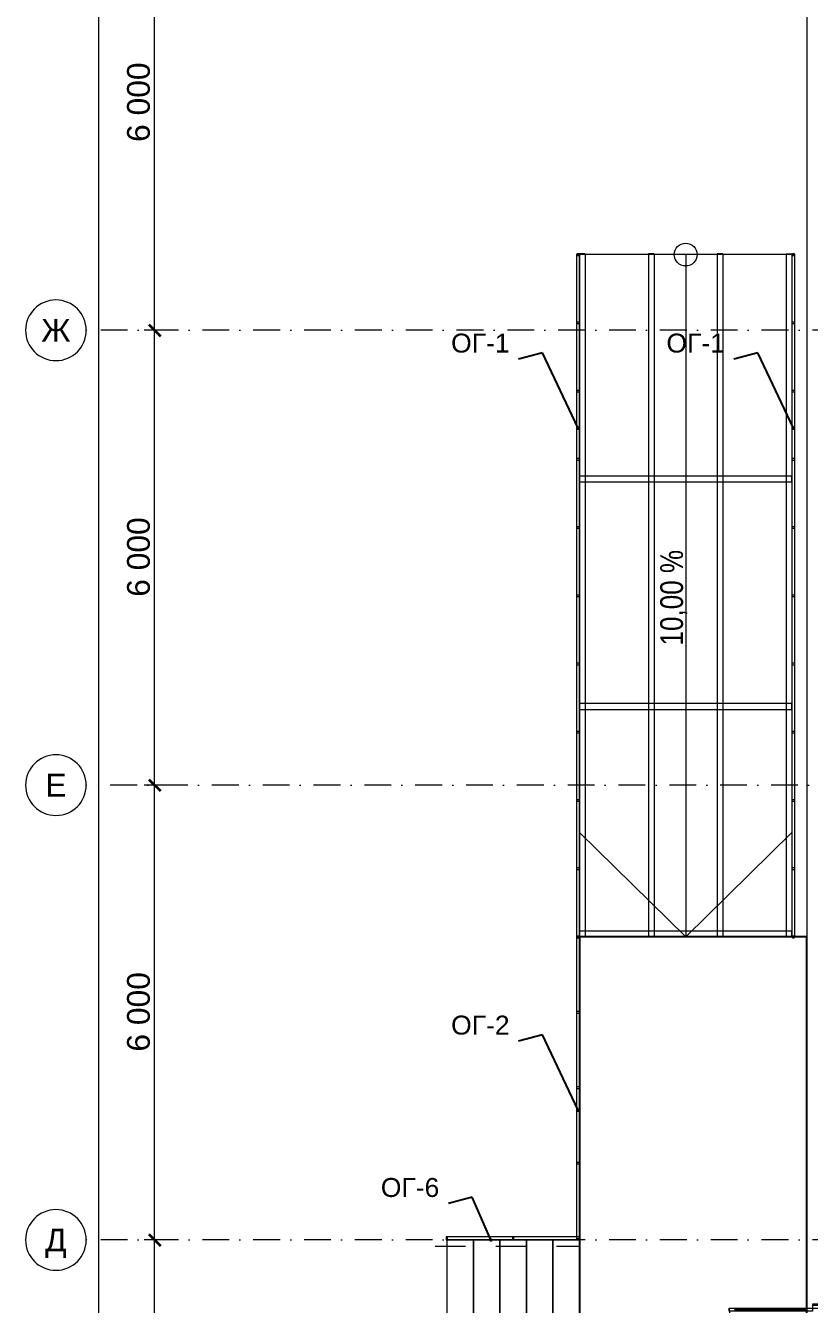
# Model space of a CAD drawing. Header units: millimetres. Extents: x -10605 to 104127, y -15987 to 52426.
# Drawn here: x -10605 to -268, y 21150 to 38020 of the extents above; entities that cross this region are included whole.
import ezdxf
from ezdxf.enums import TextEntityAlignment as Align

# ---------------------------------------------------------------- set-up
doc = ezdxf.new("R2010")
doc.units = ezdxf.units.MM
doc.header["$MEASUREMENT"] = 0
doc.linetypes.add('Dot & Dashed', pattern=[670.277762, 352.777767, -176.388884, 0, -141.111112])
doc.linetypes.add('strich_line', pattern=[800, 400, -400])
for name, color, linetype, lineweight in [('0_Ном._пера__200', 7, 'Continuous', 0), ('Двери Archicad_Ном._пера__200', 7, 'Continuous', 0), ('Двери Archicad_Ном._пера__3', 7, 'Continuous', 0), ('Двери Archicad_Ном._пера__97', 7, 'Continuous', 35), ('Лестницы_Ном._пера__100', 7, 'Continuous', 9), ('Лестницы_Ном._пера__200', 7, 'Continuous', 0), ('Лестницы_Ном._пера__91', 255, 'Continuous', 0), ('Лестницы_Ном._пера__99', 7, 'Continuous', 15), ('Металлический каркас здания_Ном._пера__100', 7, 'Continuous', 9), ('Оси_Ном._пера__200', 7, 'Continuous', 0), ('Оси_Ном._пера__97', 7, 'Continuous', 35), ('Оси_Ном._пера__99', 7, 'Continuous', 15), ('Отделочный_маркеры отделки_Ном._пера__200', 7, 'Continuous', 0), ('Стены _Ном._пера__98', 7, 'Continuous', 25)]:
    doc.layers.add(name, color=color, linetype=linetype, lineweight=lineweight)
for name, color, linetype in [('Двери Archicad', 7, 'Continuous'), ('Лестницы', 7, 'Continuous'), ('Оси', 7, 'Continuous'), ('Стены', 7, 'Continuous')]:
    doc.layers.add(name, color=color, linetype=linetype)
doc.layers.add('Лестницы_Ном._пера__71', color=7, linetype='Continuous', lineweight=13, true_color=0xc2331900)
doc.styles.add('РЎР“Р•РќР•Р\xa0РР\xa0_РЎРўРР›Р¬_1', font='arial.ttf')
doc.styles.add('РЎР“Р•РќР•Р\xa0РР\xa0_РЎРўРР›Р¬_2', font='ARIALN.TTF')
doc.dimstyles.new('СГЕНЕРИР_СТИЛЬ__1', dxfattribs={"dimtxt": 0.18, "dimasz": 91.2, "dimexe": 0.18, "dimexo": 0.0625, "dimgap": 0.09, "dimtad": 0, "dimtih": 1, "dimtoh": 1, "dimdec": 4, "dimzin": 0, "dimdsep": 46, "dimcen": 0.09, "dimadec": 0, "dimazin": 0, "dimtfac": 1, "dimtdec": 4, "dimtmove": 0, "dimatfit": 3, "dimldrblk": 'ARROWHEAD_11', "dimfxl": 1, "dimtolj": 1, "dimtzin": 0, "dimarcsym": 0})
doc.dimstyles.new('СГЕНЕРИР_СТИЛЬ__3', dxfattribs={"dimtxt": 300, "dimasz": 142.5, "dimexe": 0.18, "dimexo": 0.0625, "dimgap": 0.09, "dimtad": 1, "dimdec": 4, "dimzin": 0, "dimdsep": 46, "dimtxsty": 'РЎР“Р•РќР•Р\xa0РР\xa0_РЎРўРР›Р¬_1', "dimblk": 'ARROWHEAD_6', "dimblk1": 'ARROWHEAD_6', "dimblk2": 'ARROWHEAD_6', "dimcen": 0.09, "dimse1": 1, "dimse2": 1, "dimadec": 0, "dimazin": 0, "dimtfac": 1, "dimtdec": 4, "dimtmove": 0, "dimatfit": 3, "dimfxl": 1, "dimtolj": 1, "dimtzin": 0, "dimarcsym": 0})

# ---------------------------------------------------------------- blocks, each defined once
blk = doc.blocks.new('Балка - Швеллер ПП 27')
at = {"layer": 'Металлический каркас здания_Ном._пера__100', "color": 7, "linetype": 'Continuous', "lineweight": 9}
for p, q in [((-18, 37), (8991, 37)), ((-18, 37), (-18, -38)), ((8991, 0), (8991, 37)), ((8991, -38), (8991, 0)), ((-18, -38), (8991, -38))]:
    blk.add_line(p, q, dxfattribs=at)
blk = doc.blocks.new('Балка - Швеллер ПП 27_2')
at = {"layer": 'Металлический каркас здания_Ном._пера__100', "color": 7, "linetype": 'Continuous', "lineweight": 9}
for p, q in [((0, 38), (0, -38)), ((1400, 38), (0, 38)), ((2800, 38), (1400, 38)), ((2800, 0), (2800, 38)), ((2800, -38), (2800, 0)), ((0, -38), (1400, -38)), ((1400, -38), (2800, -38))]:
    blk.add_line(p, q, dxfattribs=at)
blk = doc.blocks.new('Перекрытие_1', base_point=(-300, -300))
at = {"layer": '0_Ном._пера__200', "color": 7, "linetype": 'Continuous', "lineweight": 0, "flags": 128}
blk.add_lwpolyline([(-300, -300), (98301, -300), (98301, 40301), (-300, 40301)], close=True, dxfattribs=at)
blk = doc.blocks.new('Стандартный Маркер Сетки')
at = {"layer": 'Оси_Ном._пера__200', "color": 7, "linetype": 'Dot & Dashed', "lineweight": 0}
for p in [(0, 0), (107805, 0)]:
    blk.add_line(p, (107805, 0), dxfattribs=at)
blk.add_point((107805, 0), dxfattribs=at)
blk.add_point((107805, 0), dxfattribs=at)
at = {"layer": 'Оси_Ном._пера__99', "color": 7, "linetype": 'Continuous', "lineweight": 15}
blk.add_circle((108205, 0), 400, dxfattribs=at)
at = {"layer": 'Оси_Ном._пера__200', "color": 7, "lineweight": 0, "style": 'РЎР“Р•РќР•Р\xa0РР\xa0_РЎРўРР›Р¬_1'}
blk.add_attdef('AC_MarkerText_1', text='', height=300, dxfattribs=at).set_placement((108205, 150), align=Align.TOP_CENTER)
blk = doc.blocks.new('Стандартный Маркер Сетки_3')
at = {"layer": 'Оси_Ном._пера__200', "color": 7, "linetype": 'Dot & Dashed', "lineweight": 0}
for p in [(0, 0), (107930, 0)]:
    blk.add_line(p, (107930, 0), dxfattribs=at)
blk.add_point((107930, 0), dxfattribs=at)
blk.add_point((107930, 0), dxfattribs=at)
at = {"layer": 'Оси_Ном._пера__99', "color": 7, "linetype": 'Continuous', "lineweight": 15}
blk.add_circle((108330, 0), 400, dxfattribs=at)
at = {"layer": 'Оси_Ном._пера__200', "color": 7, "lineweight": 0, "style": 'РЎР“Р•РќР•Р\xa0РР\xa0_РЎРўРР›Р¬_1'}
blk.add_attdef('AC_MarkerText_1', text='', height=300, dxfattribs=at).set_placement((108330, 150), align=Align.TOP_CENTER)
blk = doc.blocks.new('ARROWHEAD_11')
at = {"color": 0, "linetype": 'Continuous', "lineweight": 0}
blk.add_line((0, 0), (-1, 0), dxfattribs=at)
at = {"color": 0, "linetype": 'Continuous', "lineweight": 0, "const_width": 0.25, "flags": 128}
blk.add_lwpolyline([(-0.125, 0, 1), (0.125, 0, 1)], format="xyb", close=True, dxfattribs=at)
blk = doc.blocks.new('Перекрытие_104', base_point=(-3300, 25998))
at = {"layer": 'Стены _Ном._пера__98', "color": 7, "linetype": 'Continuous', "lineweight": 25, "flags": 128}
blk.add_lwpolyline([(-3300, 25998), (-3300, 13997), (-300, 13997), (-300, 25998)], close=True, dxfattribs=at)
blk = doc.blocks.new('Лестница_10')
at = {"layer": 'Лестницы_Ном._пера__100', "color": 7, "linetype": 'Continuous', "lineweight": 9}
for p, q in [((-5050, 22000), (-5050, 18000)), ((-4700, 22000), (-5050, 22000)), ((-4700, 18000), (-4700, 22000)), ((-4700, 22000), (-4700, 18000)), ((-4350, 22000), (-4700, 22000)), ((-4350, 18000), (-4350, 22000)), ((-4350, 22000), (-4350, 18000)), ((-4000, 22000), (-4350, 22000)), ((-4000, 18000), (-4000, 22000)), ((-4000, 22000), (-4000, 18000)), ((-3650, 22000), (-4000, 22000)), ((-3650, 18000), (-3650, 22000)), ((-3650, 22000), (-3650, 18000)), ((-3300, 22000), (-3650, 22000)), ((-3300, 18000), (-3300, 22000)), ((-3550, 20250), (-3300, 20000)), ((-5050, 20000), (-4700, 20000)), ((-4700, 20000), (-3650, 20000)), ((-3650, 20000), (-3300, 20000)), ((-3300, 20000), (-3550, 19750)), ((-5050, 18000), (-4700, 18000)), ((-4700, 18000), (-4350, 18000)), ((-4350, 18000), (-4000, 18000)), ((-4000, 18000), (-3650, 18000)), ((-3650, 18000), (-3300, 18000))]:
    blk.add_line(p, q, dxfattribs=at)
at = {"layer": 'Лестницы_Ном._пера__100', "color": 7, "linetype": 'strich_line', "lineweight": 9, "flags": 128}
for points in [[(-5203, 21920), (-5050, 21920), (-3300, 21920), (-3300, 22000), (-5050, 22000), (-5203, 22000)], [(-5203, 18000), (-5050, 18000), (-3300, 18000), (-3300, 18080), (-5050, 18080), (-5203, 18080)]]:
    blk.add_lwpolyline(points, close=True, dxfattribs=at)
at = {"layer": 'Лестницы_Ном._пера__100', "color": 7, "linetype": 'Continuous', "lineweight": 9}
for start, end in [(90, 270), (270, 90)]:
    blk.add_arc((-5050, 20000), 75, start, end, dxfattribs=at)
blk = doc.blocks.new('Металлическая Двупольная дверь 27_2')
at = {"layer": 'Двери Archicad_Ном._пера__200', "color": 7, "linetype": 'Continuous', "lineweight": 0}
for p, q in [((-1100, 0), (-1150, 0)), ((-1150, 0), (-1150, -100)), ((-1100, -100), (-1100, 0)), ((1150, 0), (1100, 0)), ((1100, 0), (1100, -100)), ((1150, -100), (1150, 0)), ((-1150, -100), (-1100, -100)), ((1100, -100), (1150, -100))]:
    blk.add_line(p, q, dxfattribs=at)
at = {"layer": 'Двери Archicad_Ном._пера__3', "color": 7, "linetype": 'Continuous', "lineweight": 0}
for p, q in [((-1100, 1100), (-1100, 1020)), ((-1060, 1100), (-1100, 1100)), ((-1100, 1020), (-1060, 1020)), ((-1080, 1020), (-1080, 80)), ((-1060, 1020), (-1060, 1100)), ((1060, 1020), (1060, 1100)), ((1060, 1100), (1100, 1100)), ((1100, 1020), (1060, 1020)), ((1080, 1020), (1080, 80)), ((1100, 1100), (1100, 1020)), ((-1060, 80), (-1100, 80)), ((-1100, 80), (-1100, 0)), ((-1100, 0), (-1060, 0)), ((-1060, 0), (-1060, 80)), ((1060, 0), (1060, 80)), ((1060, 80), (1100, 80)), ((1100, 0), (1060, 0)), ((1100, 80), (1100, 0))]:
    blk.add_line(p, q, dxfattribs=at)
at = {"layer": 'Двери Archicad_Ном._пера__3', "color": 7, "linetype": 'Continuous', "lineweight": 0, "flags": 128}
for points in [[(-1100, 1020), (-1100, 80), (-1080, 80), (-1080, 1020)], [(-1080, 1020), (-1080, 80), (-1060, 80), (-1060, 1020)], [(1080, 1020), (1080, 80), (1060, 80), (1060, 1020)], [(1100, 1020), (1100, 80), (1080, 80), (1080, 1020)]]:
    blk.add_lwpolyline(points, close=True, dxfattribs=at)
at = {"layer": 'Двери Archicad_Ном._пера__3', "color": 7, "linetype": 'Continuous', "lineweight": 0}
for centre, start, end in [((-1100, 0), 0, 90), ((1100, 0), 90, 180)]:
    blk.add_arc(centre, 1100, start, end, dxfattribs=at)
at = {"layer": 'Двери Archicad_Ном._пера__97', "color": 7, "linetype": 'Continuous', "lineweight": 35}
for p, q in [((-1150, 0), (-1150, -100)), ((-1150, 0), (-1150, -100)), ((1150, 0), (1150, -100)), ((1150, 0), (1150, -100))]:
    blk.add_line(p, q, dxfattribs=at)
blk = doc.blocks.new('Стена_415', base_point=(-125, -125))
at = {"layer": 'Двери Archicad', "color": 7, "linetype": 'Continuous', "lineweight": 50, "zscale": 1000, "rotation": 90}
blk.add_blockref('Металлическая Двупольная дверь 27_2', (-225, 20000), dxfattribs=at)
blk = doc.blocks.new('Ограждение_31')
at = {"layer": 'Лестницы_Ном._пера__100', "color": 7, "linetype": 'Continuous', "lineweight": 9, "flags": 128}
for points in [[(-460, 34999), (-460, 35000), (-461, 35002), (-462, 35004), (-464, 35005), (-467, 35006), (-470, 35007), (-473, 35008), (-476, 35008), (-480, 35009), (-483, 35008), (-486, 35008), (-490, 35007), (-492, 35006), (-495, 35005), (-497, 35004), (-498, 35002), (-499, 35000), (-500, 34999), (-499, 34997), (-498, 34995), (-497, 34994), (-495, 34992), (-492, 34991), (-490, 34990), (-486, 34989), (-483, 34989), (-480, 34989), (-476, 34989), (-473, 34989), (-470, 34990), (-467, 34991), (-464, 34992), (-462, 34994), (-461, 34995), (-460, 34997)], [(-500, 25998), (-460, 25998), (-460, 34999), (-500, 34999)], [(-500, 25998), (-460, 25998), (-460, 34999), (-500, 34999)], [(-500, 25998), (-460, 25998), (-460, 34999), (-500, 34999)], [(-500, 25998), (-460, 25998), (-460, 34999), (-500, 34999)], [(-500, 25998), (-460, 25998), (-460, 34999), (-500, 34999)], [(-500, 34088), (-460, 34088), (-460, 34108), (-500, 34108)], [(-500, 33188), (-460, 33188), (-460, 33208), (-500, 33208)], [(-500, 32288), (-460, 32288), (-460, 32308), (-500, 32308)], [(-500, 31388), (-460, 31388), (-460, 31408), (-500, 31408)], [(-500, 30488), (-460, 30488), (-460, 30508), (-500, 30508)], [(-500, 29588), (-460, 29588), (-460, 29608), (-500, 29608)], [(-500, 28688), (-460, 28688), (-460, 28708), (-500, 28708)], [(-500, 27788), (-460, 27788), (-460, 27808), (-500, 27808)], [(-500, 26888), (-460, 26888), (-460, 26908), (-500, 26908)], [(-460, 25998), (-460, 25999), (-461, 26001), (-462, 26003), (-464, 26004), (-467, 26005), (-470, 26006), (-473, 26007), (-476, 26007), (-480, 26008), (-483, 26007), (-486, 26007), (-490, 26006), (-492, 26005), (-495, 26004), (-497, 26003), (-498, 26001), (-499, 25999), (-500, 25998), (-499, 25996), (-498, 25994), (-497, 25993), (-495, 25991), (-492, 25990), (-490, 25989), (-486, 25988), (-483, 25988), (-480, 25988), (-476, 25988), (-473, 25988), (-470, 25989), (-467, 25990), (-464, 25991), (-462, 25993), (-461, 25994), (-460, 25996)]]:
    blk.add_lwpolyline(points, close=True, dxfattribs=at)
blk = doc.blocks.new('Ограждение_32')
at = {"layer": 'Лестницы_Ном._пера__100', "color": 7, "linetype": 'Continuous', "lineweight": 9, "flags": 128}
for points in [[(-3300, 34999), (-3300, 35000), (-3301, 35002), (-3302, 35004), (-3304, 35005), (-3307, 35006), (-3310, 35007), (-3313, 35008), (-3316, 35008), (-3320, 35009), (-3323, 35008), (-3326, 35008), (-3330, 35007), (-3332, 35006), (-3335, 35005), (-3337, 35004), (-3338, 35002), (-3339, 35000), (-3340, 34999), (-3339, 34997), (-3338, 34995), (-3337, 34994), (-3335, 34992), (-3332, 34991), (-3330, 34990), (-3326, 34989), (-3323, 34989), (-3320, 34989), (-3316, 34989), (-3313, 34989), (-3310, 34990), (-3307, 34991), (-3304, 34992), (-3302, 34994), (-3301, 34995), (-3300, 34997)], [(-3340, 25998), (-3300, 25998), (-3300, 34999), (-3340, 34999)], [(-3340, 25998), (-3300, 25998), (-3300, 34999), (-3340, 34999)], [(-3340, 25998), (-3300, 25998), (-3300, 34999), (-3340, 34999)], [(-3340, 25998), (-3300, 25998), (-3300, 34999), (-3340, 34999)], [(-3340, 25998), (-3300, 25998), (-3300, 34999), (-3340, 34999)], [(-3340, 34088), (-3300, 34088), (-3300, 34108), (-3340, 34108)], [(-3340, 33188), (-3300, 33188), (-3300, 33208), (-3340, 33208)], [(-3340, 32288), (-3300, 32288), (-3300, 32308), (-3340, 32308)], [(-3340, 31388), (-3300, 31388), (-3300, 31408), (-3340, 31408)], [(-3340, 30488), (-3300, 30488), (-3300, 30508), (-3340, 30508)], [(-3340, 29588), (-3300, 29588), (-3300, 29608), (-3340, 29608)], [(-3340, 28688), (-3300, 28688), (-3300, 28708), (-3340, 28708)], [(-3340, 27788), (-3300, 27788), (-3300, 27808), (-3340, 27808)], [(-3340, 26888), (-3300, 26888), (-3300, 26908), (-3340, 26908)], [(-3300, 25998), (-3300, 25999), (-3301, 26001), (-3302, 26003), (-3304, 26004), (-3307, 26005), (-3310, 26006), (-3313, 26007), (-3316, 26007), (-3320, 26008), (-3323, 26007), (-3326, 26007), (-3330, 26006), (-3332, 26005), (-3335, 26004), (-3337, 26003), (-3338, 26001), (-3339, 25999), (-3340, 25998), (-3339, 25996), (-3338, 25994), (-3337, 25993), (-3335, 25991), (-3332, 25990), (-3330, 25989), (-3326, 25988), (-3323, 25988), (-3320, 25988), (-3316, 25988), (-3313, 25988), (-3310, 25989), (-3307, 25990), (-3304, 25991), (-3302, 25993), (-3301, 25994), (-3300, 25996)]]:
    blk.add_lwpolyline(points, close=True, dxfattribs=at)
blk = doc.blocks.new('Ограждение_36')
at = {"layer": 'Лестницы_Ном._пера__100', "color": 7, "linetype": 'Continuous', "lineweight": 9, "flags": 128}
for points in [[(-3340, 22020), (-3300, 22020), (-3300, 25998), (-3340, 25998)], [(-3340, 22020), (-3300, 22020), (-3300, 25998), (-3340, 25998)], [(-3340, 22020), (-3300, 22020), (-3300, 25998), (-3340, 25998)], [(-3340, 22020), (-3300, 22020), (-3300, 25998), (-3340, 25998)], [(-3340, 24993), (-3300, 24993), (-3300, 25013), (-3340, 25013)], [(-3340, 23999), (-3300, 23999), (-3300, 24019), (-3340, 24019)], [(-3340, 23004), (-3300, 23004), (-3300, 23024), (-3340, 23024)]]:
    blk.add_lwpolyline(points, close=True, dxfattribs=at)
at = {"layer": 'Лестницы_Ном._пера__200', "color": 7, "linetype": 'Continuous', "lineweight": 0, "flags": 128}
blk.add_lwpolyline([(-3340, 22020), (-3300, 22020), (-3300, 25998), (-3340, 25998)], close=True, dxfattribs=at)
at = {"layer": 'Лестницы_Ном._пера__91', "color": 255, "linetype": 'Continuous', "lineweight": 0, "flags": 128}
blk.add_lwpolyline([(-3340, 22000), (-3300, 22000), (-3300, 22040), (-3340, 22040)], close=True, dxfattribs=at)
blk = doc.blocks.new('Ограждение_37')
at = {"layer": 'Лестницы_Ном._пера__100', "color": 7, "linetype": 'Continuous', "lineweight": 9, "flags": 128}
for points in [[(-5050, 22040), (-5050, 22000), (-3300, 22000), (-3300, 22040)], [(-5050, 22040), (-5050, 22000), (-3300, 22000), (-3300, 22040)], [(-5050, 22040), (-5050, 22000), (-3300, 22000), (-3300, 22040)], [(-5050, 22040), (-5050, 22000), (-3300, 22000), (-3300, 22040)], [(-4185, 22040), (-4185, 22000), (-4165, 22000), (-4165, 22040)]]:
    blk.add_lwpolyline(points, close=True, dxfattribs=at)
at = {"layer": 'Лестницы_Ном._пера__91', "color": 255, "linetype": 'Continuous', "lineweight": 0, "flags": 128}
blk.add_lwpolyline([(-5040, 22040), (-5060, 22040), (-5060, 22000), (-5040, 22000)], close=True, dxfattribs=at)
at = {"layer": 'Лестницы_Ном._пера__99', "color": 7, "linetype": 'Continuous', "lineweight": 15, "flags": 128}
blk.add_lwpolyline([(-5050, 22040), (-5050, 22000), (-3300, 22000), (-3300, 22040)], close=True, dxfattribs=at)
blk = doc.blocks.new('Пандус Прямой 27_5')
at = {"layer": 'Лестницы_Ном._пера__71', "color": 28, "linetype": 'Continuous', "lineweight": 13, "true_color": 0x331900}
for p, q in [((9000, 0), (7623, 1400)), ((0, 0), (9000, 0)), ((7623, -1400), (9000, 0))]:
    blk.add_line(p, q, dxfattribs=at)
at = {"layer": 'Лестницы_Ном._пера__71', "color": 28, "linetype": 'Continuous', "lineweight": 13, "true_color": 0x331900, "flags": 128}
blk.add_lwpolyline([(150, 0, 1), (-150, 0, 1)], format="xyb", close=True, dxfattribs=at)
at = {"layer": 'Лестницы_Ном._пера__99', "color": 7, "linetype": 'Continuous', "lineweight": 15}
for p, q in [((0, -1400), (0, 1400)), ((0, 1400), (9000, 1400)), ((9000, -1400), (9000, 1400)), ((0, -1400), (9000, -1400))]:
    blk.add_line(p, q, dxfattribs=at)
at = {"layer": 'Лестницы_Ном._пера__200', "color": 7, "lineweight": 0, "style": 'РЎР“Р•РќР•Р\xa0РР\xa0_РЎРўРР›Р¬_2'}
blk.add_attdef('ac_bottomlevel', text='', height=300, dxfattribs=at).set_placement((4500, 159), align=Align.MIDDLE_CENTER)
blk = doc.blocks.new('*D2488')
at = {"layer": 'Оси_Ном._пера__200', "color": 7, "linetype": 'Continuous', "lineweight": 0}
for p, q in [((-8762, 22000), (-9043, 22000)), ((-8903, 18000), (-8903, 22000)), ((-8762, 18000), (-9043, 18000))]:
    blk.add_line(p, q, dxfattribs=at)
at = {"layer": 'Оси_Ном._пера__97', "color": 7, "linetype": 'Continuous', "lineweight": 35}
for p, q in [((-8978, 22075), (-8828, 21925)), ((-8978, 18075), (-8828, 17925))]:
    blk.add_line(p, q, dxfattribs=at)
at = {"layer": 'Оси_Ном._пера__200', "color": 7, "lineweight": 0, "insert": (-8963, 19485), "char_height": 300, "attachment_point": 7, "rotation": 90, "style": 'РЎР“Р•РќР•Р\xa0РР\xa0_РЎРўРР›Р¬_1'}
blk.add_mtext('\\A1;{\\pql;\\fArial|b0|i0|c204|p0;\\W1.000000;4\xa0000}', dxfattribs=at)
blk = doc.blocks.new('ARROWHEAD_6')
at = {"color": 0, "linetype": 'Continuous', "lineweight": 0}
for p, q in [((0, 0), (-1, 0)), ((-0.5, -0.5), (0.5, 0.5))]:
    blk.add_line(p, q, dxfattribs=at)
blk = doc.blocks.new('*D2489')
at = {"layer": 'Оси_Ном._пера__200', "color": 7, "linetype": 'Continuous', "lineweight": 0}
for p, q in [((-8762, 28000), (-9043, 28000)), ((-8903, 22000), (-8903, 28000)), ((-8762, 22000), (-9043, 22000))]:
    blk.add_line(p, q, dxfattribs=at)
at = {"layer": 'Оси_Ном._пера__97', "color": 7, "linetype": 'Continuous', "lineweight": 35}
for p, q in [((-8978, 28075), (-8828, 27925)), ((-8978, 22075), (-8828, 21925))]:
    blk.add_line(p, q, dxfattribs=at)
at = {"layer": 'Оси_Ном._пера__200', "color": 7, "lineweight": 0, "insert": (-8963, 24485), "char_height": 300, "attachment_point": 7, "rotation": 90, "style": 'РЎР“Р•РќР•Р\xa0РР\xa0_РЎРўРР›Р¬_1'}
blk.add_mtext('\\A1;{\\pql;\\fArial|b0|i0|c204|p0;\\W1.000000;6\xa0000}', dxfattribs=at)
blk = doc.blocks.new('*D2490')
at = {"layer": 'Оси_Ном._пера__200', "color": 7, "linetype": 'Continuous', "lineweight": 0}
for p, q in [((-8762, 34000), (-9043, 34000)), ((-8903, 28000), (-8903, 34000)), ((-8762, 28000), (-9043, 28000))]:
    blk.add_line(p, q, dxfattribs=at)
at = {"layer": 'Оси_Ном._пера__97', "color": 7, "linetype": 'Continuous', "lineweight": 35}
for p, q in [((-8978, 34075), (-8828, 33925)), ((-8978, 28075), (-8828, 27925))]:
    blk.add_line(p, q, dxfattribs=at)
at = {"layer": 'Оси_Ном._пера__200', "color": 7, "lineweight": 0, "insert": (-8963, 30485), "char_height": 300, "attachment_point": 7, "rotation": 90, "style": 'РЎР“Р•РќР•Р\xa0РР\xa0_РЎРўРР›Р¬_1'}
blk.add_mtext('\\A1;{\\pql;\\fArial|b0|i0|c204|p0;\\W1.000000;6\xa0000}', dxfattribs=at)
blk = doc.blocks.new('*D2491')
at = {"layer": 'Оси_Ном._пера__200', "color": 7, "linetype": 'Continuous', "lineweight": 0}
for p, q in [((-8762, 40000), (-9043, 40000)), ((-8903, 40000), (-8903, 40113)), ((-8903, 34000), (-8903, 40000)), ((-8762, 34000), (-9043, 34000))]:
    blk.add_line(p, q, dxfattribs=at)
at = {"layer": 'Оси_Ном._пера__97', "color": 7, "linetype": 'Continuous', "lineweight": 35}
for p, q in [((-8828, 39925), (-8978, 40075)), ((-8978, 34075), (-8828, 33925))]:
    blk.add_line(p, q, dxfattribs=at)
at = {"layer": 'Оси_Ном._пера__200', "color": 7, "lineweight": 0, "insert": (-8963, 36485), "char_height": 300, "attachment_point": 7, "rotation": 90, "style": 'РЎР“Р•РќР•Р\xa0РР\xa0_РЎРўРР›Р¬_1'}
blk.add_mtext('\\A1;{\\pql;\\fArial|b0|i0|c204|p0;\\W1.000000;6\xa0000}', dxfattribs=at)
blk = doc.blocks.new('*D2509')
at = {"layer": 'Оси_Ном._пера__200', "color": 7, "linetype": 'Continuous', "lineweight": 0}
for p, q in [((-9499, 40000), (-9781, 40000)), ((-9640, 40000), (-9640, 40113)), ((-9640, 0), (-9640, 40000)), ((-9499, 0), (-9781, 0)), ((-9640, -112), (-9640, 0))]:
    blk.add_line(p, q, dxfattribs=at)
at = {"layer": 'Оси_Ном._пера__97', "color": 7, "linetype": 'Continuous', "lineweight": 35}
for p, q in [((-9565, 39925), (-9715, 40075)), ((-9715, 75), (-9565, -75))]:
    blk.add_line(p, q, dxfattribs=at)
at = {"layer": 'Оси_Ном._пера__200', "color": 7, "lineweight": 0, "insert": (-9700, 19371), "char_height": 300, "attachment_point": 7, "rotation": 90, "style": 'РЎР“Р•РќР•Р\xa0РР\xa0_РЎРўРР›Р¬_1'}
blk.add_mtext('\\A1;{\\pql;\\fArial|b0|i0|c204|p0;\\W1.000000;40\xa0000}', dxfattribs=at)

msp = doc.modelspace()

# ---------------------------------------------------------------- block references
at = {"color": 7, "linetype": 'Continuous', "lineweight": 0}
msp.add_blockref('Перекрытие_1', (-300.00019, -299.99993), dxfattribs=at)
at = {"layer": 'Лестницы', "color": 7, "linetype": 'Continuous', "lineweight": 15}
ref = msp.add_blockref('Пандус Прямой 27_5', (-1899.53418, 34998.5103), dxfattribs=dict(at, xscale=-1, zscale=1000, rotation=90))
ref.add_attrib('ac_bottomlevel', '10,00 %', dxfattribs={"layer": 'Лестницы_Ном._пера__200', "color": 7, "lineweight": 0, "height": 300, "rotation": 90, "style": 'РЎР“Р•РќР•Р\xa0РР\xa0_РЎРўРР›Р¬_2'}).set_placement((-2084.8283, 30472.69478), align=Align.MIDDLE_CENTER)
at = {"layer": 'Лестницы', "color": 7, "linetype": 'Continuous', "lineweight": 50}
for name in ['Ограждение_32', 'Ограждение_31', 'Ограждение_36', 'Ограждение_37']:
    msp.add_blockref(name, (0, 0), dxfattribs=at)
at = {"layer": 'Лестницы', "color": 7, "linetype": 'Continuous', "lineweight": 9}
msp.add_blockref('Лестница_10', (0, 0), dxfattribs=at)
at = {"layer": 'Металлический каркас здания_Ном._пера__100', "color": 7, "linetype": 'Continuous', "lineweight": 9, "zscale": 1000, "rotation": 270}
for p in [(-3262.03418, 34989.5556), (-2353.70084, 34989.5556), (-1445.36751, 34989.5556)]:
    msp.add_blockref('Балка - Швеллер ПП 27', p, dxfattribs=at)
at = {"layer": 'Металлический каркас здания_Ном._пера__100', "color": 7, "linetype": 'Continuous', "lineweight": 9, "xscale": -1, "zscale": 1000, "rotation": 90}
msp.add_blockref('Балка - Швеллер ПП 27', (-537.03418, 34989.5556), dxfattribs=at)
at = {"layer": 'Металлический каркас здания_Ном._пера__100', "color": 7, "linetype": 'Continuous', "lineweight": 9, "zscale": 1000}
for p in [(-3299.52743, 32037.5689), (-3299.52743, 29037.5689), (-3299.52743, 26037.5689)]:
    msp.add_blockref('Балка - Швеллер ПП 27_2', p, dxfattribs=at)
at = {"layer": 'Оси', "color": 8, "linetype": 'Continuous', "lineweight": 0, "true_color": 0x747474}
ref = msp.add_blockref('Стандартный Маркер Сетки', (98000.00007, 34000.00005), dxfattribs=dict(at, xscale=-1, zscale=1000))
ref.add_attrib('AC_MarkerText_1', 'Ж', dxfattribs={"layer": 'Оси_Ном._пера__200', "color": 7, "lineweight": 0, "height": 300, "style": 'РЎР“Р•РќР•Р\xa0РР\xa0_РЎРўРР›Р¬_1'}).set_placement((-10205.44879, 34150.00005), align=Align.TOP_CENTER)
ref = msp.add_blockref('Стандартный Маркер Сетки_3', (98125, 28000.00005), dxfattribs=dict(at, xscale=-1, zscale=1000))
ref.add_attrib('AC_MarkerText_1', 'Е', dxfattribs={"layer": 'Оси_Ном._пера__200', "color": 7, "lineweight": 0, "height": 300, "style": 'РЎР“Р•РќР•Р\xa0РР\xa0_РЎРўРР›Р¬_1'}).set_placement((-10205.44879, 28150.00005), align=Align.TOP_CENTER)
ref = msp.add_blockref('Стандартный Маркер Сетки', (98000.00007, 22000.00005), dxfattribs=dict(at, xscale=-1, zscale=1000))
ref.add_attrib('AC_MarkerText_1', 'Д', dxfattribs={"layer": 'Оси_Ном._пера__200', "color": 7, "lineweight": 0, "height": 300, "style": 'РЎР“Р•РќР•Р\xa0РР\xa0_РЎРўРР›Р¬_1'}).set_placement((-10205.44879, 22150.00005), align=Align.TOP_CENTER)
at = {"layer": 'Стены', "color": 7, "lineweight": 35}
msp.add_blockref('Стена_415', (-125, -124.99993), dxfattribs=at)
at = {"layer": 'Стены', "color": 7, "linetype": 'Continuous', "lineweight": 25}
msp.add_blockref('Перекрытие_104', (-3299.53418, 25997.5689), dxfattribs=at)

# ---------------------------------------------------------------- texts
at = {"layer": 'Отделочный_маркеры отделки_Ном._пера__200', "color": 7, "linetype": 'Continuous', "lineweight": 0, "char_height": 250, "attachment_point": 9, "style": 'РЎР“Р•РќР•Р\xa0РР\xa0_РЎРўРР›Р¬_1'}
for s, insert in [('\\A1;{\\pqr;\\fArial|b0|i0|c204|p0;\\W1.000000;ОГ-\\fArial|b0|i0|c204|p0;\\W1.000000;1}', (-4222.21424, 33703.09505)), ('\\A1;{\\pqr;\\fArial|b0|i0|c204|p0;\\W1.000000;ОГ-\\fArial|b0|i0|c204|p0;\\W1.000000;1}', (-1382.21424, 33703.09505)), ('\\A1;{\\pqr;\\fArial|b0|i0|c204|p0;\\W1.000000;ОГ-\\fArial|b0|i0|c204|p0;\\W1.000000;2}', (-4222.21424, 24706.28228)), ('\\A1;{\\pqr;\\fArial|b0|i0|c204|p0;\\W1.000000;ОГ-\\fArial|b0|i0|c204|p0;\\W1.000000;6}', (-5149.02338, 22564.14609))]:
    msp.add_mtext(s, dxfattribs=dict(at, insert=insert))

# ---------------------------------------------------------------- dimensions: what is measured, and where the dimension line sits
at = {"layer": 'Оси', "color": 7, "linetype": 'Continuous', "lineweight": 0}
for base, p1, p2, picture, middle in [((-9640.086895146, 40000.0000478516), (-10205.4487926866, 0), (-10205.4487926866, 40000.0000478516), '*D2509', (-9850.0868975302, 19999.5830456314)), ((-8902.54393, 40000.00005), (-10205.44879, 34000.00005), (-10205.44879, 40000.00005), '*D2491', (-9112.54393, 36999.83808)), ((-8902.54393, 34000.00005), (-10205.44879, 28000.00005), (-10205.44879, 34000.00005), '*D2490', (-9112.54393, 30999.83808)), ((-8902.54393, 28000.00005), (-10205.44879, 22000.00005), (-10205.44879, 28000.00005), '*D2489', (-9112.54393, 24999.83808)), ((-8902.5439258598, 22000.0000478516), (-10205.4487926866, 18000), (-10205.4487926866, 22000.0000478516), '*D2488', (-9112.543928244, 19999.8380519524))]:
    dim = msp.add_linear_dim(base=base, p1=p1, p2=p2, angle=90, dimstyle='СГЕНЕРИР_СТИЛЬ__3', dxfattribs=at)
    dim.commit()
    dim.dimension.update_dxf_attribs({"geometry": picture, "text_midpoint": middle, "dimtype": 160, "text_rotation": 90})

# ---------------------------------------------------------------- leaders
at = {"layer": 'Отделочный_маркеры отделки_Ном._пера__200', "color": 7, "linetype": 'Continuous', "lineweight": 0, "annotation_type": 0, "has_hookline": 1, "hookline_direction": 1}
for points, text_width in [([(-3319.53418, 32708.19067), (-3789.61527, 33703.09505), (-4102.21424, 33621.56446)], 690), ([(-479.53418, 32708.19067), (-949.61527, 33703.09505), (-1262.21424, 33621.56446)], 690), ([(-3319.53418, 23711.37917), (-3789.61527, 24706.28228), (-4102.21424, 24624.75296)], 735.5), ([(-4468.03871, 22000.00005), (-4716.42441, 22564.14609), (-5029.02338, 22482.61674)], 738.25)]:
    msp.add_leader(points, dimstyle='СГЕНЕРИР_СТИЛЬ__1', dxfattribs=dict(at, text_width=text_width))

doc.saveas('drawing.dxf')
